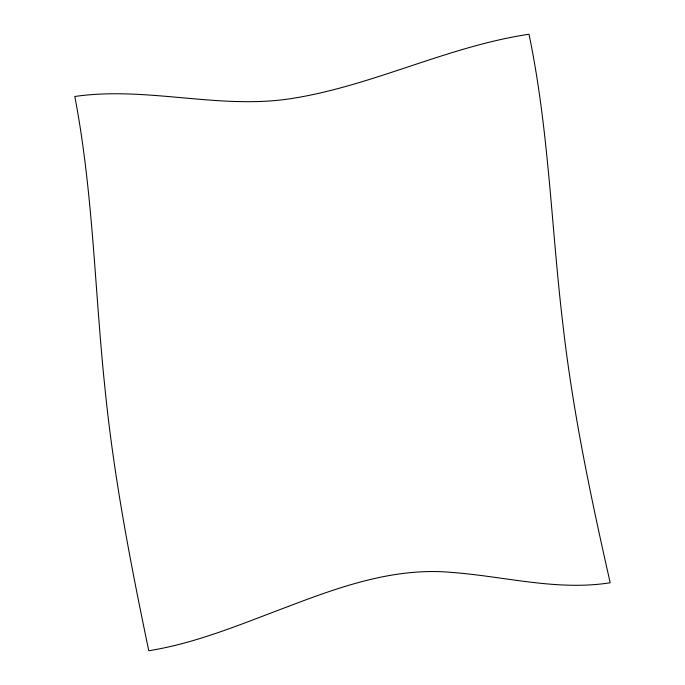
<?xml version="1.0" encoding="UTF-8"?>
<svg xmlns="http://www.w3.org/2000/svg" width="685" height="685" viewBox="0 0 685 685"><rect width="100%" height="100%" fill="white"/><g stroke="black" fill="none" stroke-linecap="round" stroke-linejoin="round"><path stroke-width="1.03" d="M288.436 606.396C242.713 623.436 197.263 642.992 148.773 650.75C130.792 564.611 114.027 478.053 105.199 390.424C94.727 292.495 93.391 193.418 74.802 96.482C146.102 86.182 217.436 109.275 288.727 98.974C371.184 86.687 446.543 46.546 529 34.25C548.985 130.081 551.322 228.353 563.01 325.315C572.908 412.096 590.924 497.653 610.198 582.764C556.914 591.172 504.143 576.222 451.227 572.377C394.783 567.249 340.299 586.6 288.436 606.396"/></g></svg>
